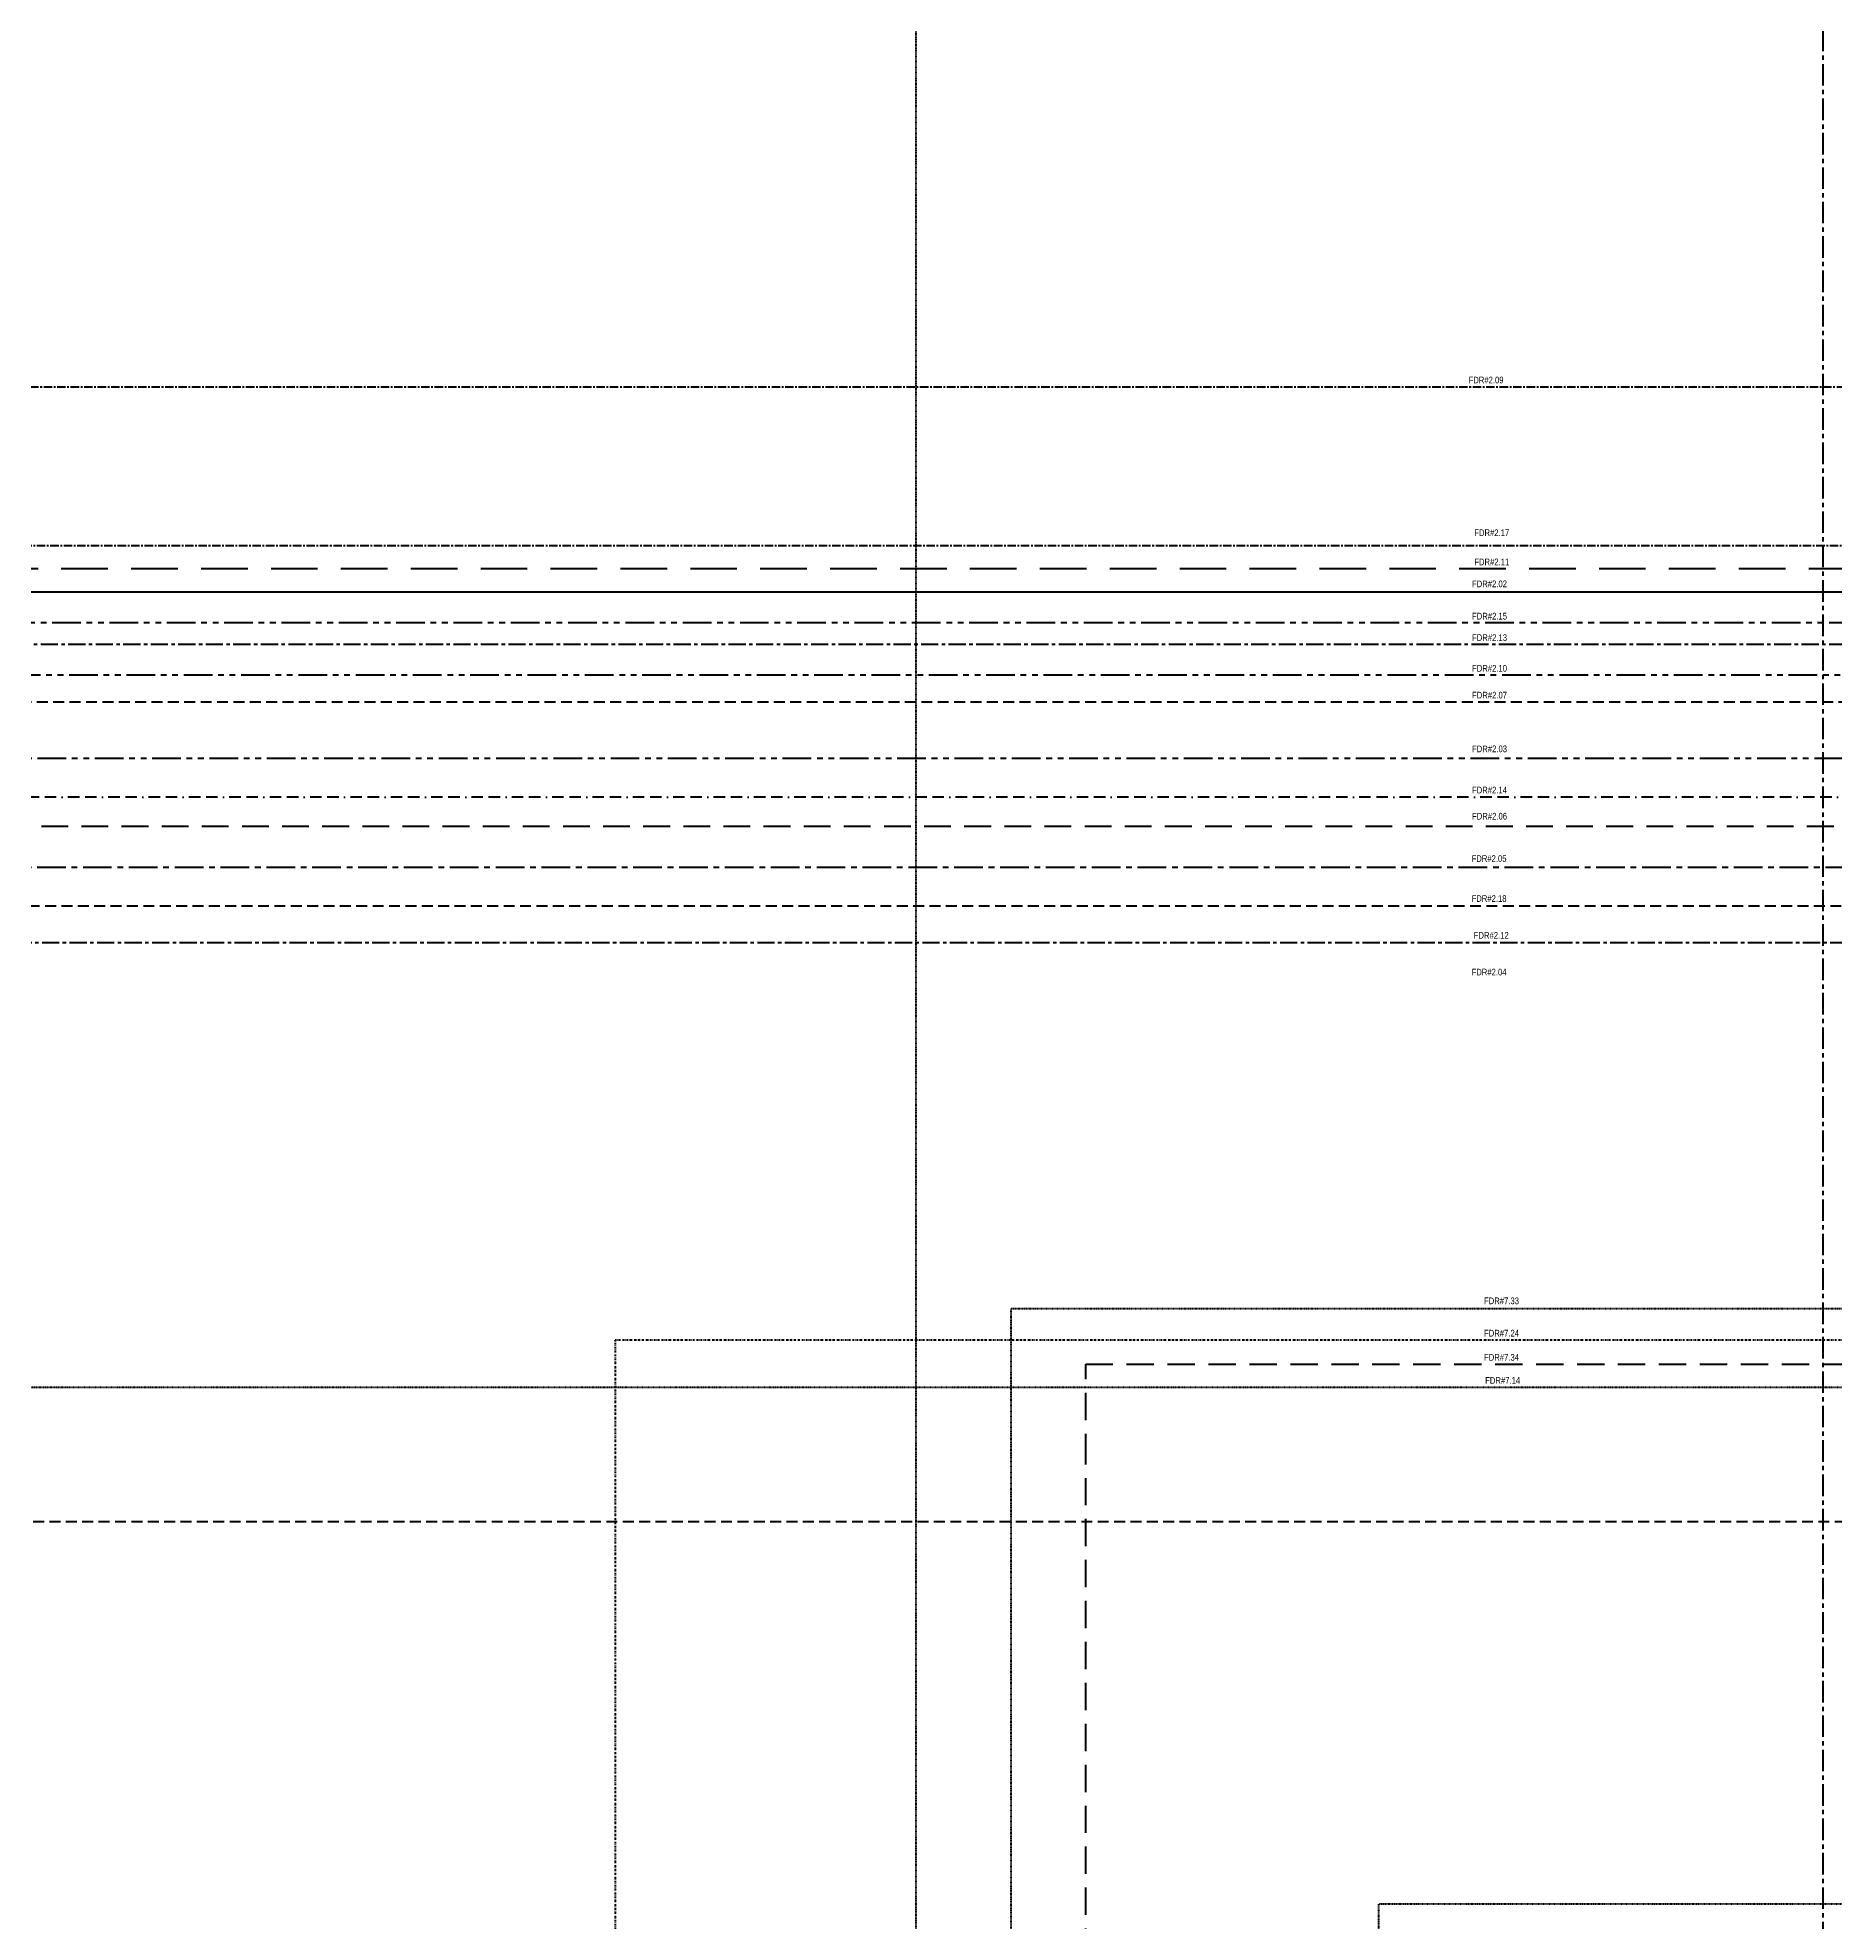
# Model space of a CAD drawing. Header units: metres. Extents: x 65984 to 144644, y -19036 to 23726.
# Drawn here: x 114646 to 115430, y 20932 to 21754 of the extents above; entities that cross this region are included whole.
import ezdxf
from ezdxf.enums import TextEntityAlignment as Align

# ---------------------------------------------------------------- set-up
doc = ezdxf.new("R2010")
doc.units = ezdxf.units.M
doc.header["$MEASUREMENT"] = 0
for name, pattern in [('( Border )', [1.75, 0.5, -0.25, 0.5, -0.25, 0, -0.25]), ('( Center )', [2, 1.25, -0.25, 0.25, -0.25]), ('( Phantom )', [2.5, 1.25, -0.25, 0.25, -0.25, 0.25, -0.25]), ('DGN Style 3', [0.013877, 0, -0.013877]), ('DGN Style 4', [1.6, 0.8, -0.4, 0, -0.4]), ('HIDDEN2', [2381.25, 1587.5, -793.75])]:
    doc.linetypes.add(name, pattern=pattern)
for name, color, linetype, lineweight in [('d_switch', 95, 'Continuous', 40), ('d_ug cable', 95, 'Continuous', 40), ('d_ug main line', 95, 'Continuous', 40), ('d_ug tf', 1, 'Continuous', 40), ('FDR  1  16', 234, 'Continuous', 40), ('O H MAIN FEEDER', 4, 'Continuous', 100)]:
    doc.layers.add(name, color=color, linetype=linetype, lineweight=lineweight)
doc.styles.add('Style-msdefault', font='msdefault.shx')

msp = doc.modelspace()

# ---------------------------------------------------------------- linework, layer by layer
at = {"layer": 'd_ug cable', "color": 4, "linetype": '( Phantom )', "lineweight": 158, "ltscale": 10}
msp.add_line((115858.32, 21439.31), (113909.64, 21439.31), dxfattribs=at)
at = {"layer": 'd_ug cable', "color": 34, "linetype": 'HIDDEN2', "lineweight": 158, "ltscale": 0.003}
msp.add_lwpolyline([(113510.51, 21463.35), (113969.35, 21463.35), (113969.35, 21375.17), (114084.78, 21375.17), (114084.78, 21375.17), (115537.62, 21375.17), (115537.62, 21202.34), (117065.97, 21202.34), (117065.97, 20844.71), (117152.27, 20844.71)], dxfattribs=at)
at = {"layer": 'd_ug cable', "color": 9, "linetype": 'HIDDEN2', "lineweight": 158, "ltscale": 0.003}
msp.add_lwpolyline([(115614.73, 21463.94), (114033.38, 21463.94)], dxfattribs=at)
at = {"layer": 'd_ug cable', "color": 3, "linetype": '( Border )', "lineweight": 140, "ltscale": 10, "flags": 128}
msp.add_lwpolyline([(115762.79, 21422.54), (113867.77, 21422.54)], dxfattribs=at)
at = {"layer": 'd_ug cable', "color": 121, "linetype": '( Center )', "lineweight": 158, "ltscale": 10, "flags": 128}
msp.add_lwpolyline([(113684.05, 21173.61), (113733.43, 21173.61), (113733.43, 21245.81), (114065.13, 21245.81), (114065.13, 21391.99), (115555.7, 21391.99), (115555.7, 21219.98)], dxfattribs=at)
at = {"layer": 'd_ug cable', "color": 98, "linetype": 'DGN Style 3', "lineweight": 100, "flags": 128}
msp.add_lwpolyline([(115070.56, 20302.1), (115070.56, 20421.55), (115070.56, 20421.55), (115070.56, 21199.49), (117041.46, 21199.49), (117041.46, 20760.33), (117244.58, 20760.33), (117244.58, 20697.56), (117268.76, 20697.56), (117268.76, 20639.66)], dxfattribs=at)
at = {"layer": 'd_ug cable', "color": 18, "linetype": 'DGN Style 3', "lineweight": 106, "flags": 128}
msp.add_lwpolyline([(117435, 20797.88), (117435, 20898), (115861.62, 20898), (115861.62, 21165.14), (114630.75, 21165.14), (114630.75, 20457.01), (114630.75, 20457.01), (114630.75, 20280.61)], dxfattribs=at)
at = {"layer": 'd_ug cable', "color": 6, "linetype": 'HIDDEN2', "lineweight": 158, "ltscale": 0.003}
msp.add_lwpolyline([(113686.66, 21124.19), (113686.66, 21106.66), (115454.58, 21106.66), (115454.58, 21144.13), (115454.58, 21144.13), (115454.58, 21144.13), (115718.5, 21144.13)], dxfattribs=at)
at = {"layer": 'd_ug cable', "color": 1, "linetype": 'DGN Style 3', "lineweight": 100, "flags": 128}
msp.add_lwpolyline([(114941.5, 20020.61), (114941.5, 19918.63), (115230.84, 19918.63), (115230.84, 20940), (117130.69, 20940), (117130.69, 20954.49)], dxfattribs=at)
at = {"layer": 'd_ug main line', "color": 121, "linetype": 'DGN Style 3', "lineweight": 140, "flags": 128}
msp.add_lwpolyline([(125500.34, 21632.77), (125500.34, 21569.2), (125184.72, 21569.2), (125184.72, 22473.3), (115028.87, 22473.3), (115028.87, 20483.64)], dxfattribs=at)
at = {"layer": 'd_ug main line', "color": 18, "linetype": '( Center )', "lineweight": 200, "ltscale": 2.94, "flags": 128}
msp.add_lwpolyline([(117507.99, 20864.2), (117516.68, 20864.2), (117516.68, 20905.53), (115577.6, 20905.52), (115577.6, 21183.12), (115577.6, 21183.12), (115577.6, 21601.34), (113510.51, 21601.34)], dxfattribs=at)
at = {"layer": 'd_ug main line', "color": 171, "linetype": '( Center )', "lineweight": 158, "ltscale": 2.94, "flags": 128}
msp.add_lwpolyline([(115613.31, 21308.54), (115613.31, 21532.17), (114010, 21532.17)], dxfattribs=at)
at = {"layer": 'd_ug main line', "color": 40, "linetype": '( Phantom )', "lineweight": 158, "ltscale": 10, "flags": 128}
msp.add_lwpolyline([(117018.53, 21529.21), (117018.53, 21475.64), (114080.14, 21475.64)], dxfattribs=at)
at = {"layer": 'd_ug main line', "color": 95, "linetype": 'HIDDEN2', "lineweight": 158, "ltscale": 0.012803}
msp.add_lwpolyline([(113985.49, 21522.16), (115597.43, 21522.16), (115597.43, 21191.8)], dxfattribs=at)
at = {"layer": 'd_ug main line', "color": 251, "linetype": '( Phantom )', "lineweight": 158, "ltscale": 10, "flags": 128}
msp.add_lwpolyline([(115614.73, 21498.56), (113857.02, 21498.56)], dxfattribs=at)
at = {"layer": 'd_ug main line', "color": 1, "linetype": 'HIDDEN2', "lineweight": 140, "ltscale": 0.00735}
msp.add_lwpolyline([(115639.3, 21409.78), (114047.91, 21409.78)], dxfattribs=at)
at = {"layer": 'd_ug main line', "color": 121, "linetype": 'HIDDEN2', "lineweight": 70, "ltscale": 0.0075}
msp.add_lwpolyline([(115103.01, 20185.04), (115103.01, 21132.96), (115103.01, 21132.96), (115103.01, 21175.28), (117037.37, 21175.28), (117037.37, 21247.99), (117101.6, 21247.99)], dxfattribs=at)
at = {"layer": 'd_ug tf', "color": 11, "linetype": 'DGN Style 4', "lineweight": 106, "flags": 128}
msp.add_lwpolyline([(116814.44, 21121.3), (116814.44, 21185.75), (114897.84, 21185.75), (114897.84, 20433.49), (114897.84, 20433.49), (114897.84, 20185.04)], dxfattribs=at)
at = {"layer": 'FDR  1  16', "color": 30, "linetype": '( Center )', "lineweight": 70, "ltscale": 7.500037, "flags": 128}
msp.add_lwpolyline([(125479.84, 22171.71), (125254.23, 22171.71), (125254.23, 22494.32), (115424.58, 22494.32), (115424.58, 20879.68), (115646.95, 20879.68), (115646.95, 20384.27), (115406.48, 20384.27), (115406.48, 19836.9), (115912.03, 19836.9), (115912.03, 19932.73)], dxfattribs=at)
at = {"layer": 'FDR  1  16', "color": 134, "linetype": '( Center )', "lineweight": 158, "ltscale": 6, "flags": 128}
msp.add_lwpolyline([(115614.73, 21489.02), (113889.01, 21489.02)], dxfattribs=at)
at = {"layer": 'FDR  1  16', "color": 9, "linetype": '( Center )', "lineweight": 158, "ltscale": 6, "flags": 128}
msp.add_lwpolyline([(115509.14, 21192.85), (115509.14, 21359), (113966.64, 21359), (113966.64, 21327.39)], dxfattribs=at)
at = {"layer": 'O H MAIN FEEDER', "color": 5, "lineweight": 211, "ltscale": 10}
msp.add_line((115645.64, 21511.88), (113937.64, 21511.88), dxfattribs=at)

# ---------------------------------------------------------------- texts
at = {"layer": 'd_switch', "color": 2, "linetype": 'Continuous', "lineweight": 30, "style": 'Style-msdefault', "width": 0.857143}
for s, p in [('FDR#2.09', (115270.01, 21605.86)), ('FDR#2.17', (115272.5, 21539.29)), ('FDR#2.11', (115272.5, 21526.56)), ('FDR#2.02', (115271.51, 21516.99)), ('FDR#2.15', (115271.53, 21502.9)), ('FDR#2.13', (115271.53, 21493.54)), ('FDR#2.10', (115271.53, 21480.16)), ('FDR#2.07', (115271.53, 21468.46)), ('FDR#2.03', (115271.53, 21445.04)), ('FDR#2.14', (115271.51, 21427.07)), ('FDR#2.06', (115271.53, 21415.67)), ('FDR#2.05', (115271.31, 21397.21)), ('FDR#2.18', (115271.31, 21379.78)), ('FDR#2.12', (115272.26, 21363.73)), ('FDR#2.04', (115271.31, 21347.69)), ('FDR#7.33', (115276.75, 21204.35)), ('FDR#7.24', (115276.75, 21190.25)), ('FDR#7.34', (115276.75, 21179.72)), ('FDR#7.14', (115277.25, 21169.64))]:
    msp.add_text(s, height=2.92, dxfattribs=at).set_placement(p, align=Align.TOP_LEFT)

doc.saveas('drawing.dxf')
